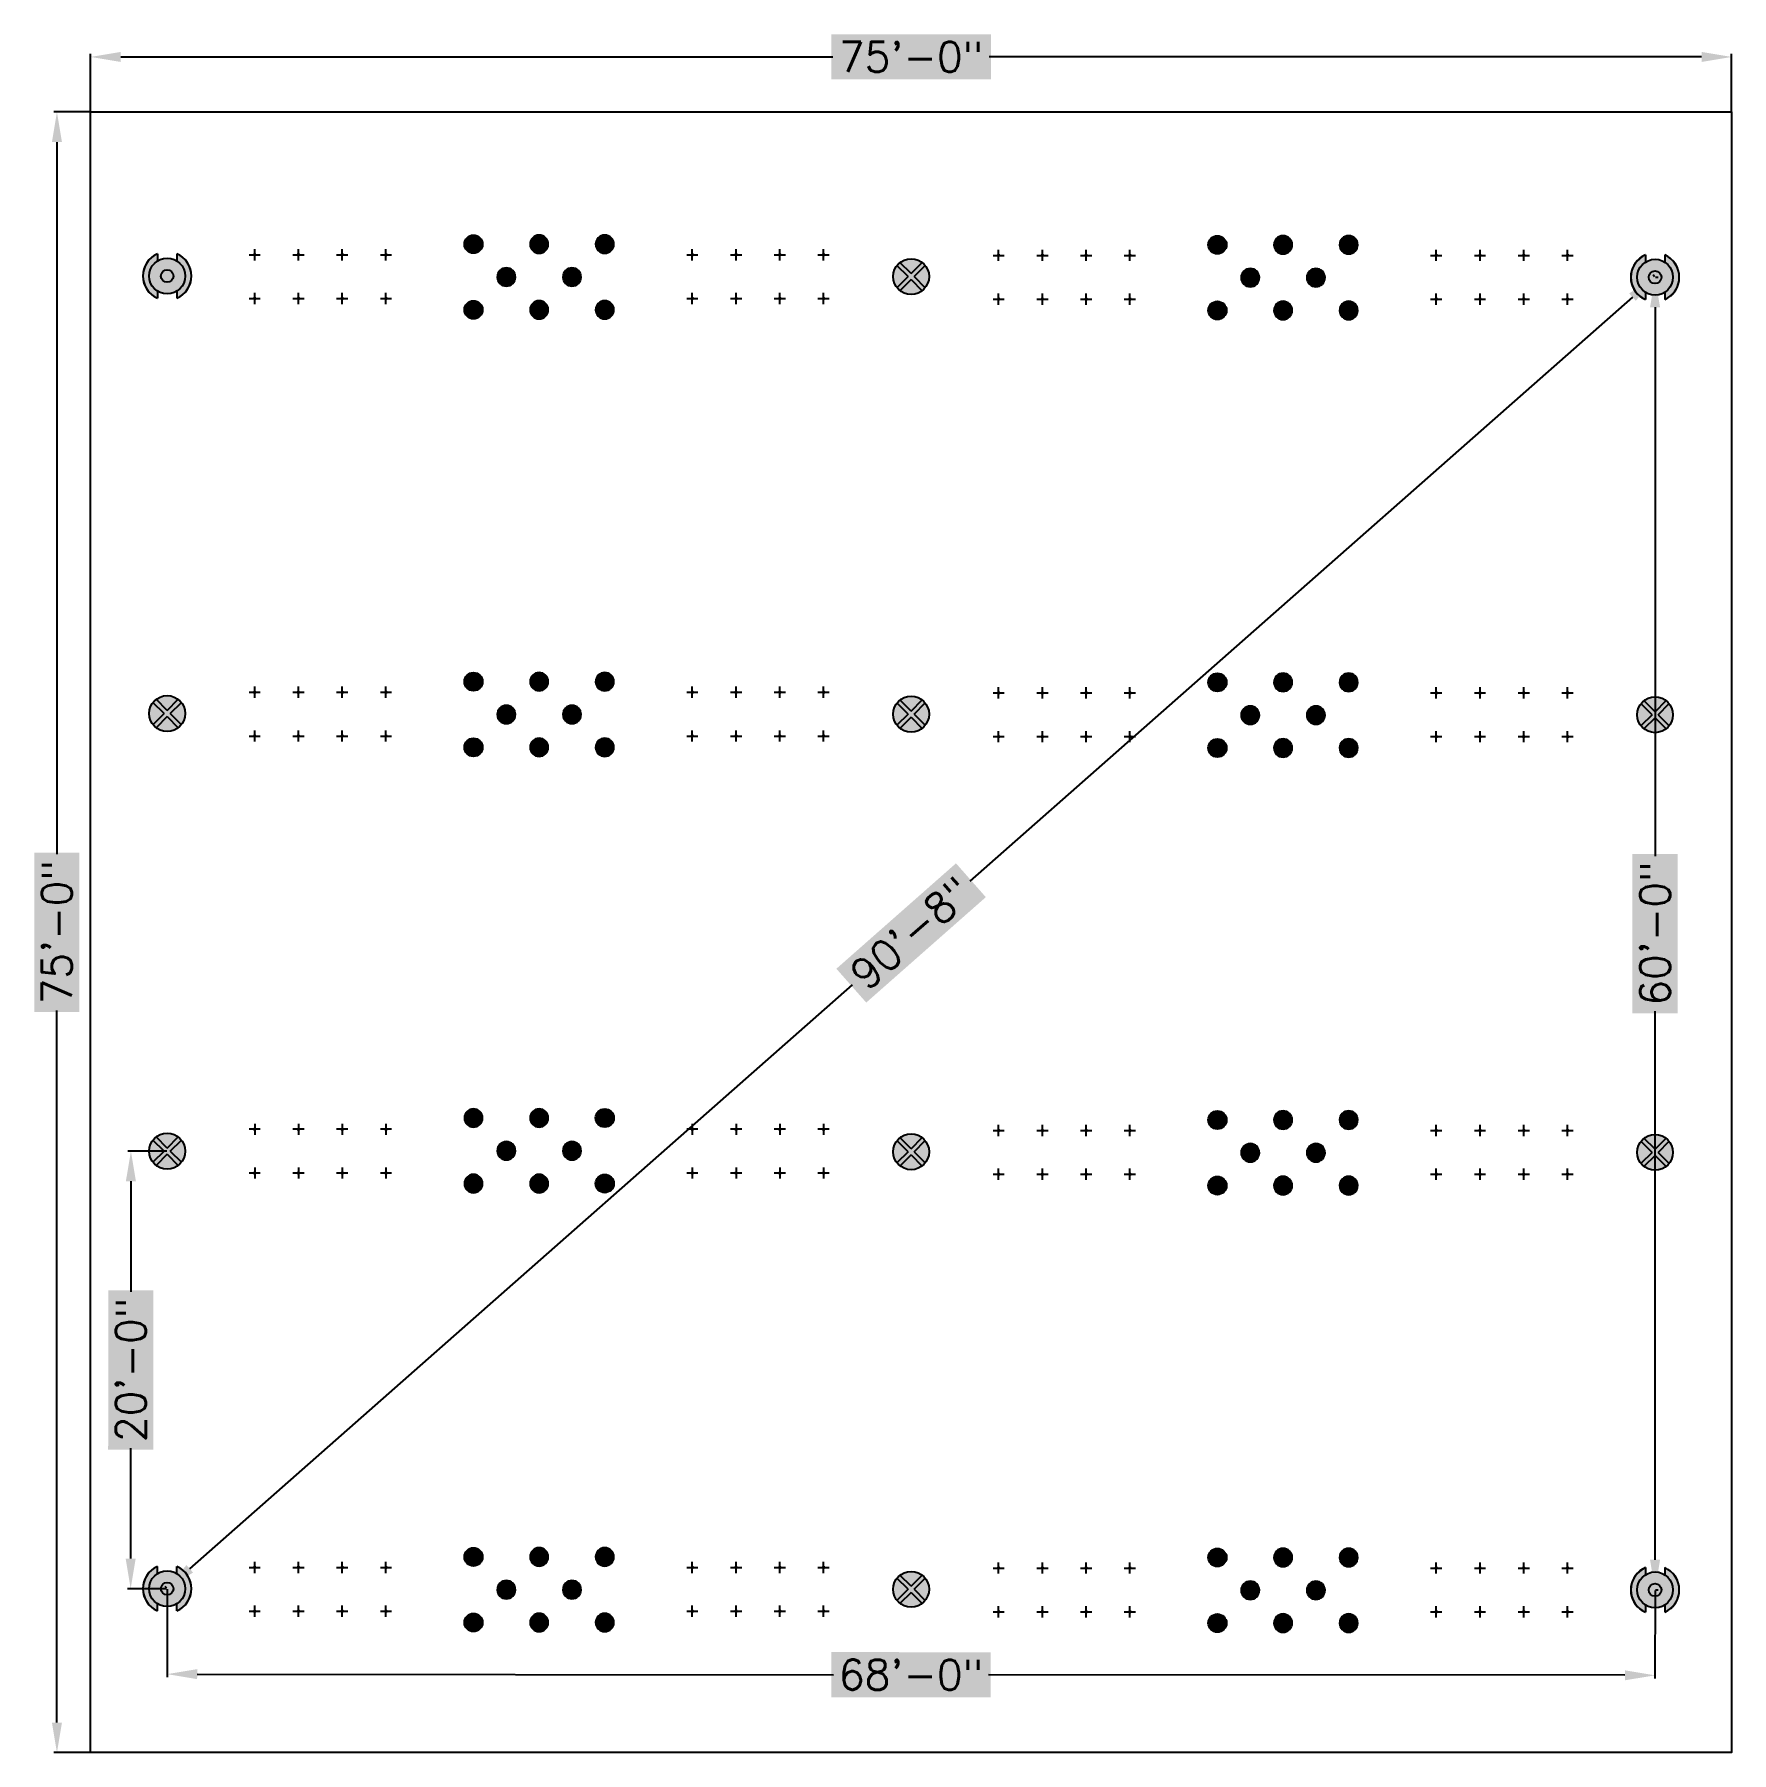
# Model space of a CAD drawing. Header units: feet. Extents: x 497.9 to 575.4, y -74.6 to 4.
import ezdxf

# ---------------------------------------------------------------- set-up
doc = ezdxf.new("R2010")
doc.units = ezdxf.units.FT
doc.header["$MEASUREMENT"] = 0
for name, color, linetype in [('Dim 1', 5, 'Continuous'), ('Product (Colored)', 250, 'Continuous'), ('Product (Red Only)', 1, 'Continuous')]:
    doc.layers.add(name, color=color, linetype=linetype)
doc.styles.add('Roman', font='romans')
doc.dimstyles.new('new style', dxfattribs={"dimscale": 2.75, "dimtxt": 0.5, "dimasz": 0.5, "dimexe": 0.05, "dimexo": 0.01, "dimgap": 0.05, "dimtad": 0, "dimdec": 0, "dimlfac": 12, "dimzin": 9, "dimdsep": 46, "dimlunit": 3, "dimtxsty": 'Roman', "dimcen": 0.09, "dimclrd": 5, "dimclre": 5, "dimclrt": 5, "dimadec": 0, "dimazin": 0, "dimtfac": 1, "dimtdec": 0, "dimtofl": 0, "dimtmove": 0, "dimatfit": 3, "dimfxl": 2.55, "dimtfill": 2, "dimtfillclr": 7, "dimtolj": 1, "dimtzin": 0, "dimlwd": -1, "dimlwe": -1, "dimarcsym": 0})

# ---------------------------------------------------------------- blocks, each defined once
blk = doc.blocks.new('Purple BSTR')
at = {"layer": 'Product (Colored)', "transparency": 33554687}
h = blk.add_hatch(color=200, dxfattribs=at)
h.dxf.hatch_style = 1
edge = h.paths.add_edge_path()
edge.add_arc((0, 0), 0.025, 0, 360)
at = {"layer": 'Product (Colored)', "color": 200}
for p, q in [((-0.025, 0), (-0.077, 0)), ((0.025, 0), (-0.025, 0)), ((0, 0.077), (0, 0.025)), ((0, 0.025), (0, -0.025)), ((0.077, 0), (0.025, 0)), ((0, -0.025), (0, -0.077))]:
    blk.add_line(p, q, dxfattribs=at)
blk = doc.blocks.new('BSTR Single')
at = {"transparency": 33554687}
h = blk.add_hatch(color=256, dxfattribs=at)
h.dxf.hatch_style = 1
edge = h.paths.add_edge_path()
edge.add_arc((0, 0), 0.025, 0, 360)
for p, q in [((-0.025, 0), (-0.077, 0)), ((0, 0.077), (0, 0.025)), ((0.077, 0), (0.025, 0)), ((0, -0.025), (0, -0.077))]:
    blk.add_line(p, q)
blk.add_blockref('Purple BSTR', (0, 0))
blk = doc.blocks.new('1.5m GEPS')
at = {"layer": 'Product (Red Only)'}
h = blk.add_hatch(color=1, dxfattribs=at)
h.dxf.hatch_style = 1
h.paths.add_polyline_path([(-0.125, 0, 1), (0.125, 0, 1)])
at = {"layer": 'Product (Red Only)', "color": 18, "true_color": 0x000000}
blk.add_circle((0, 0), 0.125, dxfattribs=at)
blk = doc.blocks.new('3 m GEPS')
at = {"layer": 'Product (Red Only)', "true_color": 0xa1e7fc}
h = blk.add_hatch(color=141, dxfattribs=at)
h.dxf.hatch_style = 1
edge = h.paths.add_edge_path(flags=16)
edge.add_arc((0, 0), 0.0458, 0, 360)
edge = h.paths.add_edge_path()
edge.add_arc((0, 0), 0.125, 180, 360)
edge.add_arc((0, 0), 0.125, 0, 180)
at = {"layer": 'Product (Red Only)', "true_color": 0x000000}
h = blk.add_hatch(color=18, dxfattribs=at)
h.dxf.hatch_style = 1
edge = h.paths.add_edge_path()
edge.add_arc((0, 0), 0.0458, 0, 360)
at = {"layer": 'Product (Red Only)', "color": 18, "true_color": 0x000000}
for radius in [0.125, 0.0456]:
    blk.add_circle((0, 0), radius, dxfattribs=at)
blk = doc.blocks.new('20 FOOT GEPS')
at = {"layer": 'Product (Red Only)'}
h = blk.add_hatch(color=3, dxfattribs=at)
h.dxf.hatch_style = 1
h.paths.add_polyline_path([(0.506, 0.645, 0.345381), (-0.506, 0.645), (0, 0.139)])
h.paths.add_polyline_path([(0.645, 0.506), (0.139, 0), (0.645, -0.506, 0.167827), (0.82, 0, 0.167827)])
h.paths.add_polyline_path([(0, -0.139), (-0.506, -0.645, 0.345381), (0.506, -0.645)])
h.paths.add_polyline_path([(-0.645, 0.506, 0.167827), (-0.82, 0, 0.167827), (-0.645, -0.506), (-0.139, 0)])
at = {"layer": 'Product (Red Only)', "true_color": 0x000000}
h = blk.add_hatch(color=18, dxfattribs=at)
h.dxf.hatch_style = 1
h.paths.add_polyline_path([(0.645, 0.506, 0.060218), (0.506, 0.645), (0, 0.139), (-0.506, 0.645, 0.060218), (-0.645, 0.506), (-0.139, 0), (-0.645, -0.506, 0.060218), (-0.506, -0.645), (0, -0.139), (0.506, -0.645, 0.060218), (0.645, -0.506), (0.139, 0)])
at = {"layer": 'Product (Red Only)', "color": 18, "true_color": 0x000000}
for p, q in [((-0.139, 0), (-0.65, 0.51)), ((0, 0.139), (-0.51, 0.65)), ((0, 0.139), (0.51, 0.65)), ((0.139, 0), (0.65, 0.51)), ((0.139, 0), (0.65, -0.51)), ((-0.139, 0), (-0.65, -0.51)), ((0, -0.139), (-0.51, -0.65)), ((0, -0.139), (0.51, -0.65))]:
    blk.add_line(p, q, dxfattribs=at)
blk.add_circle((0, 0), 0.82, dxfattribs=at)
blk = doc.blocks.new('12m GEPS')
at = {"layer": 'Product (Red Only)', "true_color": 0x000000}
h = blk.add_hatch(color=18, dxfattribs=at)
h.dxf.hatch_style = 1
h.paths.add_polyline_path([(-0.088, 0, 1), (0.088, 0, 1)])
h.paths.add_polyline_path([(0.135, 0.31), (0.135, 0.257), (0.135, 0.21, -0.255267), (0.25, 0, -0.255267), (0.135, -0.21), (0.135, -0.31, 0.654654)])
h.paths.add_polyline_path([(-0.135, 0.31, 0.654654), (-0.135, -0.31), (-0.135, -0.257), (-0.135, -0.21, -0.255267), (-0.25, 0, -0.255267), (-0.135, 0.21)])
at = {"layer": 'Product (Red Only)', "true_color": 0xf8991e}
h = blk.add_hatch(color=30, dxfattribs=at)
h.dxf.hatch_style = 1
edge = h.paths.add_edge_path()
edge.add_arc((0, 0), 0.0878, 0, 360)
edge = h.paths.add_edge_path()
edge.add_arc((0, 0), 0.25, 0, 180)
edge.add_arc((0, 0), 0.25, 180, 360)
at = {"layer": 'Product (Red Only)', "color": 18, "true_color": 0x000000}
for p, q in [((-0.135, 0.31), (-0.135, 0.21)), ((0.135, 0.31), (0.135, 0.257)), ((0.135, 0.31), (0.135, 0.21)), ((-0.135, -0.21), (-0.135, -0.31)), ((0.135, -0.21), (0.135, -0.31)), ((-0.135, -0.257), (-0.135, -0.31)), ((0.135, -0.257), (0.135, -0.31))]:
    blk.add_line(p, q, dxfattribs=at)
for radius in [0.25, 0.0878]:
    blk.add_circle((0, 0), radius, dxfattribs=at)
for start, end in [(113.5782, 246.4218), (121.3323, 238.6677), (293.5782, 66.4218), (301.3323, 58.6677)]:
    blk.add_arc((0, 0), 0.338, start, end, dxfattribs=at)
blk = doc.blocks.new('40 FOOT GEPS')
at = {"layer": 'Product (Red Only)', "color": 18, "true_color": 0x000000}
blk.add_circle((0, 0), 0.25, dxfattribs=at)
blk.add_blockref('12m GEPS', (0, 0), dxfattribs=at)
blk = doc.blocks.new('*D344')
at = {"layer": 'Defpoints', "color": 0, "linetype": 'Continuous', "lineweight": 25, "transparency": 16777216}
for p in [(571.927, -7.121), (571.927, -7.121), (503.927, -67.07)]:
    blk.add_point(p, dxfattribs=at)
at = {"layer": 'Dim 1', "color": 5, "transparency": 16777216}
for p, q in [((571.909, -7.1), (571.836, -7.017)), ((570.895, -8.03), (540.608, -34.731)), ((504.958, -66.161), (535.245, -39.459)), ((503.909, -67.049), (503.836, -66.967))]:
    blk.add_line(p, q, dxfattribs=at)
at = {"layer": 'Dim 1', "color": 5, "linetype": 'Continuous', "lineweight": 25, "transparency": 16777216}
for points in [[(570.744, -7.858), (571.047, -8.202), (571.927, -7.121)], [(504.807, -65.989), (505.11, -66.333), (503.927, -67.07)]]:
    blk.add_solid(points, dxfattribs=at)
at = {"layer": 'Dim 1', "color": 5, "linetype": 'Continuous', "lineweight": 25, "transparency": 16777216, "insert": (537.927, -37.095), "char_height": 1.375, "attachment_point": 5, "rotation": 41.39974, "style": 'Roman', "bg_fill": 1, "box_fill_scale": 1.25, "bg_fill_color": 7, "bg_fill_true_color": 16777215, "bg_fill_transparency": 0}
blk.add_mtext('\\A1;90\'-8"', dxfattribs=at)
blk = doc.blocks.new('*D345')
at = {"layer": 'Defpoints', "color": 0, "linetype": 'Continuous', "lineweight": 25, "transparency": 16777216}
for p in [(503.927, -67.07), (571.927, -67.125), (571.924, -71.03)]:
    blk.add_point(p, dxfattribs=at)
at = {"layer": 'Dim 1', "color": 5, "transparency": 16777216}
for p, q in [((503.927, -67.098), (503.924, -71.113)), ((571.927, -67.153), (571.924, -71.168)), ((505.299, -70.976), (534.381, -71)), ((570.549, -71.029), (541.466, -71.005))]:
    blk.add_line(p, q, dxfattribs=at)
at = {"layer": 'Dim 1', "color": 5, "linetype": 'Continuous', "lineweight": 25, "transparency": 16777216}
for points in [[(505.299, -70.747), (505.298, -71.205), (503.924, -70.975)], [(570.549, -70.8), (570.548, -71.258), (571.924, -71.03)]]:
    blk.add_solid(points, dxfattribs=at)
at = {"layer": 'Dim 1', "color": 5, "linetype": 'Continuous', "lineweight": 25, "transparency": 16777216, "insert": (537.924, -71.003), "char_height": 1.375, "attachment_point": 5, "rotation": 359.95366, "style": 'Roman', "bg_fill": 1, "box_fill_scale": 1.25, "bg_fill_color": 7, "bg_fill_true_color": 16777215, "bg_fill_transparency": 0}
blk.add_mtext('\\A1;68\'-0"', dxfattribs=at)
blk = doc.blocks.new('*D346')
at = {"layer": 'Defpoints', "color": 0, "linetype": 'Continuous', "lineweight": 25, "transparency": 16777216}
for p in [(502.27, -47.069), (503.939, -47.07), (503.927, -67.07)]:
    blk.add_point(p, dxfattribs=at)
at = {"layer": 'Dim 1', "color": 5, "transparency": 16777216}
for p, q in [((503.911, -47.07), (502.133, -47.069)), ((502.27, -48.444), (502.267, -53.494)), ((502.259, -65.694), (502.262, -60.644)), ((503.899, -67.07), (502.121, -67.069))]:
    blk.add_line(p, q, dxfattribs=at)
at = {"layer": 'Dim 1', "color": 5, "linetype": 'Continuous', "lineweight": 25, "transparency": 16777216}
for points in [[(502.04, -48.444), (502.499, -48.444), (502.27, -47.069)], [(502.03, -65.694), (502.488, -65.694), (502.258, -67.069)]]:
    blk.add_solid(points, dxfattribs=at)
at = {"layer": 'Dim 1', "color": 5, "linetype": 'Continuous', "lineweight": 25, "transparency": 16777216, "insert": (502.264, -57.069), "char_height": 1.375, "attachment_point": 5, "rotation": 89.96515, "style": 'Roman', "bg_fill": 1, "box_fill_scale": 1.25, "bg_fill_color": 7, "bg_fill_true_color": 16777215, "bg_fill_transparency": 0}
blk.add_mtext('\\A1;20\'-0"', dxfattribs=at)
blk = doc.blocks.new('*D347')
at = {"layer": 'Defpoints', "color": 0, "linetype": 'Continuous', "lineweight": 25, "transparency": 16777216}
for p in [(498.889, 0.434), (500.427, 0.434), (500.427, -74.564)]:
    blk.add_point(p, dxfattribs=at)
at = {"layer": 'Dim 1', "color": 5, "transparency": 16777216}
for p, q in [((500.399, 0.434), (498.752, 0.434)), ((498.889, -0.941), (498.889, -33.49)), ((498.889, -73.189), (498.889, -40.64)), ((500.399, -74.564), (498.752, -74.564))]:
    blk.add_line(p, q, dxfattribs=at)
at = {"layer": 'Dim 1', "color": 5, "linetype": 'Continuous', "lineweight": 25, "transparency": 16777216}
for points in [[(498.66, -0.941), (499.118, -0.941), (498.889, 0.434)], [(498.66, -73.189), (499.118, -73.189), (498.889, -74.564)]]:
    blk.add_solid(points, dxfattribs=at)
at = {"layer": 'Dim 1', "color": 5, "linetype": 'Continuous', "lineweight": 25, "transparency": 16777216, "insert": (498.889, -37.065), "char_height": 1.375, "attachment_point": 5, "rotation": 90, "style": 'Roman', "bg_fill": 1, "box_fill_scale": 1.25, "bg_fill_color": 7, "bg_fill_true_color": 16777215, "bg_fill_transparency": 0}
blk.add_mtext('\\A1;75\'-0"', dxfattribs=at)
blk = doc.blocks.new('*D348')
at = {"layer": 'Defpoints', "color": 0, "linetype": 'Continuous', "lineweight": 25, "transparency": 16777216}
for p in [(575.427, 2.949), (500.427, 0.434), (575.427, 0.434)]:
    blk.add_point(p, dxfattribs=at)
at = {"layer": 'Dim 1', "color": 5, "transparency": 16777216}
for p, q in [((500.427, 0.462), (500.427, 3.087)), ((501.802, 2.949), (534.352, 2.949)), ((574.052, 2.949), (541.502, 2.949)), ((575.427, 0.462), (575.427, 3.087))]:
    blk.add_line(p, q, dxfattribs=at)
at = {"layer": 'Dim 1', "color": 5, "linetype": 'Continuous', "lineweight": 25, "transparency": 16777216}
for points in [[(501.802, 3.178), (501.802, 2.72), (500.427, 2.949)], [(574.052, 3.178), (574.052, 2.72), (575.427, 2.949)]]:
    blk.add_solid(points, dxfattribs=at)
at = {"layer": 'Dim 1', "color": 5, "linetype": 'Continuous', "lineweight": 25, "transparency": 16777216, "insert": (537.927, 2.949), "char_height": 1.375, "attachment_point": 5, "style": 'Roman', "bg_fill": 1, "box_fill_scale": 1.25, "bg_fill_color": 7, "bg_fill_true_color": 16777215, "bg_fill_transparency": 0}
blk.add_mtext('\\A1;75\'-0"', dxfattribs=at)
blk = doc.blocks.new('*D352')
at = {"layer": 'Defpoints', "color": 0, "linetype": 'Continuous', "lineweight": 25, "transparency": 16777216}
for p in [(571.927, -7.121), (571.927, -7.121), (571.927, -67.125)]:
    blk.add_point(p, dxfattribs=at)
at = {"layer": 'Dim 1', "color": 5, "transparency": 16777216}
for p, q in [((571.954, -7.121), (572.064, -7.121)), ((571.927, -8.496), (571.927, -33.581)), ((571.927, -65.75), (571.927, -40.665)), ((571.954, -67.125), (572.064, -67.125))]:
    blk.add_line(p, q, dxfattribs=at)
at = {"layer": 'Dim 1', "color": 5, "linetype": 'Continuous', "lineweight": 25, "transparency": 16777216}
for points in [[(571.698, -8.496), (572.156, -8.496), (571.927, -7.121)], [(571.698, -65.75), (572.156, -65.75), (571.927, -67.125)]]:
    blk.add_solid(points, dxfattribs=at)
at = {"layer": 'Dim 1', "color": 5, "linetype": 'Continuous', "lineweight": 25, "transparency": 16777216, "insert": (571.927, -37.123), "char_height": 1.375, "attachment_point": 5, "rotation": 90, "style": 'Roman', "bg_fill": 1, "box_fill_scale": 1.25, "bg_fill_color": 7, "bg_fill_true_color": 16777215, "bg_fill_transparency": 0}
blk.add_mtext('\\A1;60\'-0"', dxfattribs=at)

msp = doc.modelspace()

# ---------------------------------------------------------------- linework, layer by layer
at = {"color": 18, "linetype": 'Continuous', "lineweight": 25, "true_color": 0x000000}
msp.add_lwpolyline([(500.427, 0.434), (575.427, 0.434), (575.427, -74.564), (500.427, -74.564)], close=True, dxfattribs=at)

# ---------------------------------------------------------------- block references
at = {"color": 18, "true_color": 0x000000}
for name, p, xscale, yscale, zscale, rotation in [('1.5m GEPS', (517.927, -5.611), 3.333333333333485, 3.333333333333485, 3.333333333333485, 180), ('1.5m GEPS', (520.927, -5.611), -3.333333333333485, 3.333333333333414, 3.333333333333417, 180), ('1.5m GEPS', (523.927, -5.611), -3.333333333333485, 3.333333333333414, 3.333333333333417, 180), ('1.5m GEPS', (551.927, -5.639), 3.333333333333485, 3.333333333333485, 3.333333333333485, 180), ('1.5m GEPS', (554.927, -5.639), -3.333333333333485, 3.333333333333414, 3.333333333333417, 180), ('1.5m GEPS', (557.927, -5.639), -3.333333333333485, 3.333333333333414, 3.333333333333417, 180), ('3 m GEPS', (519.427, -7.111), -3.333333333333485, 3.333333333333414, 3.333333333333417, 180), ('3 m GEPS', (522.427, -7.111), -3.333333333333485, 3.333333333333414, 3.333333333333417, 180), ('3 m GEPS', (553.427, -7.139), -3.333333333333485, 3.333333333333414, 3.333333333333417, 180), ('3 m GEPS', (556.427, -7.139), -3.333333333333485, 3.333333333333414, 3.333333333333417, 180), ('1.5m GEPS', (517.927, -8.611), 3.333333333333485, 3.333333333333485, 3.333333333333485, 180), ('1.5m GEPS', (520.927, -8.611), -3.333333333333485, 3.333333333333414, 3.333333333333417, 180), ('1.5m GEPS', (523.927, -8.611), -3.333333333333485, 3.333333333333414, 3.333333333333417, 180), ('1.5m GEPS', (551.927, -8.639), 3.333333333333485, 3.333333333333485, 3.333333333333485, 180), ('1.5m GEPS', (554.927, -8.639), -3.333333333333485, 3.333333333333414, 3.333333333333417, 180), ('1.5m GEPS', (557.927, -8.639), -3.333333333333485, 3.333333333333414, 3.333333333333417, 180), ('1.5m GEPS', (517.927, -25.611), 3.333333333333485, 3.333333333333485, 3.333333333333485, 180), ('1.5m GEPS', (520.927, -25.611), -3.333333333333485, 3.333333333333414, 3.333333333333417, 180), ('1.5m GEPS', (523.927, -25.611), -3.333333333333485, 3.333333333333414, 3.333333333333417, 180), ('1.5m GEPS', (551.927, -25.639), 3.333333333333485, 3.333333333333485, 3.333333333333485, 180), ('1.5m GEPS', (554.927, -25.639), -3.333333333333485, 3.333333333333414, 3.333333333333417, 180), ('1.5m GEPS', (557.927, -25.639), -3.333333333333485, 3.333333333333414, 3.333333333333417, 180), ('3 m GEPS', (519.427, -27.111), -3.333333333333485, 3.333333333333414, 3.333333333333417, 180), ('3 m GEPS', (522.427, -27.111), -3.333333333333485, 3.333333333333414, 3.333333333333417, 180), ('3 m GEPS', (553.427, -27.139), -3.333333333333485, 3.333333333333414, 3.333333333333417, 180), ('3 m GEPS', (556.427, -27.139), -3.333333333333485, 3.333333333333414, 3.333333333333417, 180), ('1.5m GEPS', (517.927, -28.611), 3.333333333333485, 3.333333333333485, 3.333333333333485, 180), ('1.5m GEPS', (520.927, -28.611), -3.333333333333485, 3.333333333333414, 3.333333333333417, 180), ('1.5m GEPS', (523.927, -28.611), -3.333333333333485, 3.333333333333414, 3.333333333333417, 180), ('1.5m GEPS', (551.927, -28.639), 3.333333333333485, 3.333333333333485, 3.333333333333485, 180), ('1.5m GEPS', (554.927, -28.639), -3.333333333333485, 3.333333333333414, 3.333333333333417, 180), ('1.5m GEPS', (557.927, -28.639), -3.333333333333485, 3.333333333333414, 3.333333333333417, 180), ('1.5m GEPS', (517.927, -45.552), -3.333333333333485, 3.333333333333414, 3.333333333333417, 359.9999999999965), ('1.5m GEPS', (520.927, -45.552), -3.333333333333485, 3.333333333333414, 3.333333333333417, 359.9999999999965), ('1.5m GEPS', (551.927, -45.643), 3.333333333333485, 3.333333333333485, 3.333333333333485, 180), ('1.5m GEPS', (554.927, -45.643), -3.333333333333485, 3.333333333333414, 3.333333333333417, 180), ('1.5m GEPS', (557.927, -45.643), -3.333333333333485, 3.333333333333414, 3.333333333333417, 180), ('3 m GEPS', (519.427, -47.052), -3.333333333333485, 3.333333333333414, 3.333333333333417, 359.9999999999965), ('3 m GEPS', (522.427, -47.052), -3.333333333333485, 3.333333333333414, 3.333333333333417, 359.9999999999965), ('3 m GEPS', (553.427, -47.143), -3.333333333333485, 3.333333333333414, 3.333333333333417, 180), ('3 m GEPS', (556.427, -47.143), -3.333333333333485, 3.333333333333414, 3.333333333333417, 180), ('1.5m GEPS', (517.927, -48.552), -3.333333333333485, 3.333333333333414, 3.333333333333417, 359.9999999999965), ('1.5m GEPS', (520.927, -48.552), -3.333333333333485, 3.333333333333414, 3.333333333333417, 359.9999999999965), ('1.5m GEPS', (551.927, -48.643), 3.333333333333485, 3.333333333333485, 3.333333333333485, 180), ('1.5m GEPS', (554.927, -48.643), -3.333333333333485, 3.333333333333414, 3.333333333333417, 180), ('1.5m GEPS', (557.927, -48.643), -3.333333333333485, 3.333333333333414, 3.333333333333417, 180), ('1.5m GEPS', (517.927, -65.616), 3.333333333333485, 3.333333333333485, 3.333333333333485, 180), ('1.5m GEPS', (520.927, -65.616), -3.333333333333485, 3.333333333333414, 3.333333333333417, 180), ('1.5m GEPS', (523.927, -65.616), -3.333333333333485, 3.333333333333414, 3.333333333333417, 180), ('1.5m GEPS', (551.927, -65.643), 3.333333333333485, 3.333333333333485, 3.333333333333485, 180), ('1.5m GEPS', (554.927, -65.643), -3.333333333333485, 3.333333333333414, 3.333333333333417, 180), ('1.5m GEPS', (557.927, -65.643), -3.333333333333485, 3.333333333333414, 3.333333333333417, 180), ('3 m GEPS', (519.427, -67.116), -3.333333333333485, 3.333333333333414, 3.333333333333417, 180), ('3 m GEPS', (522.427, -67.116), -3.333333333333485, 3.333333333333414, 3.333333333333417, 180), ('3 m GEPS', (553.427, -67.143), -3.333333333333485, 3.333333333333414, 3.333333333333417, 180), ('3 m GEPS', (556.427, -67.143), -3.333333333333485, 3.333333333333414, 3.333333333333417, 180), ('1.5m GEPS', (517.927, -68.616), 3.333333333333485, 3.333333333333485, 3.333333333333485, 180), ('1.5m GEPS', (520.927, -68.616), -3.333333333333485, 3.333333333333414, 3.333333333333417, 180), ('1.5m GEPS', (523.927, -68.616), -3.333333333333485, 3.333333333333414, 3.333333333333417, 180), ('1.5m GEPS', (551.927, -68.643), 3.333333333333485, 3.333333333333485, 3.333333333333485, 180), ('1.5m GEPS', (554.927, -68.643), -3.333333333333485, 3.333333333333414, 3.333333333333417, 180), ('1.5m GEPS', (557.927, -68.643), -3.333333333333485, 3.333333333333414, 3.333333333333417, 180)]:
    msp.add_blockref(name, p, dxfattribs=dict(at, xscale=xscale, yscale=yscale, zscale=zscale, rotation=rotation))
at = {"color": 18, "true_color": 0x000000, "xscale": 3.333333333333485, "yscale": 3.333333333333485, "zscale": 3.333333333333485}
for p in [(523.927, -45.552), (523.927, -48.552)]:
    msp.add_blockref('1.5m GEPS', p, dxfattribs=at)
at = {"layer": 'Product (Red Only)', "color": 18, "true_color": 0x000000, "xscale": 3.280799999999999, "yscale": 3.280799999999999, "zscale": 3.280799999999999}
for p in [(503.927, -7.066), (571.927, -7.121), (571.927, -67.125)]:
    msp.add_blockref('40 FOOT GEPS', p, dxfattribs=at)
at = {"layer": 'Product (Red Only)', "xscale": 3.333333999999923, "yscale": 3.333333999999923, "zscale": 3.333333999999923, "rotation": 180}
for p in [(507.927, -6.093), (509.927, -6.093), (511.927, -6.093), (513.927, -6.093), (527.927, -6.093), (529.927, -6.093), (531.927, -6.093), (533.927, -6.093), (541.927, -6.121), (543.927, -6.121), (545.927, -6.121), (547.927, -6.121), (561.927, -6.121), (563.927, -6.121), (565.927, -6.121), (567.927, -6.121), (507.927, -8.093), (509.927, -8.093), (511.927, -8.093), (513.927, -8.093), (527.927, -8.093), (529.927, -8.093), (531.927, -8.093), (533.927, -8.093), (541.927, -8.121), (543.927, -8.121), (545.927, -8.121), (547.927, -8.121), (561.927, -8.121), (563.927, -8.121), (565.927, -8.121), (567.927, -8.121), (507.927, -26.093), (509.927, -26.093), (511.927, -26.093), (513.927, -26.093), (527.927, -26.093), (529.927, -26.093), (531.927, -26.093), (533.927, -26.093), (541.927, -26.121), (543.927, -26.121), (545.927, -26.121), (547.927, -26.121), (561.927, -26.121), (563.927, -26.121), (565.927, -26.121), (567.927, -26.121), (507.927, -28.093), (509.927, -28.093), (511.927, -28.093), (513.927, -28.093), (527.927, -28.093), (529.927, -28.093), (531.927, -28.093), (533.927, -28.093), (541.927, -28.121), (543.927, -28.121), (545.927, -28.121), (547.927, -28.121), (561.927, -28.121), (563.927, -28.121), (565.927, -28.121), (567.927, -28.121), (541.927, -46.125), (543.927, -46.125), (545.927, -46.125), (547.927, -46.125), (561.927, -46.125), (563.927, -46.125), (565.927, -46.125), (567.927, -46.125), (541.927, -48.125), (543.927, -48.125), (545.927, -48.125), (547.927, -48.125), (561.927, -48.125), (563.927, -48.125), (565.927, -48.125), (567.927, -48.125), (507.927, -66.098), (509.927, -66.098), (511.927, -66.098), (513.927, -66.098), (527.927, -66.098), (529.927, -66.098), (531.927, -66.098), (533.927, -66.098), (541.927, -66.125), (543.927, -66.125), (545.927, -66.125), (547.927, -66.125), (561.927, -66.125), (563.927, -66.125), (565.927, -66.125), (567.927, -66.125), (507.927, -68.098), (509.927, -68.098), (511.927, -68.098), (513.927, -68.098), (527.927, -68.098), (529.927, -68.098), (531.927, -68.098), (533.927, -68.098), (541.927, -68.125), (543.927, -68.125), (545.927, -68.125), (547.927, -68.125), (561.927, -68.125), (563.927, -68.125), (565.927, -68.125), (567.927, -68.125)]:
    msp.add_blockref('BSTR Single', p, dxfattribs=at)
at = {"layer": 'Product (Red Only)', "color": 18, "true_color": 0x000000}
for p in [(537.927, -7.093), (503.927, -27.066), (537.927, -27.093), (571.927, -27.121), (503.927, -47.07), (571.927, -47.125), (537.927, -67.098)]:
    msp.add_blockref('20 FOOT GEPS', p, dxfattribs=at)
at = {"layer": 'Product (Red Only)', "xscale": 3.333333999999923, "yscale": 3.333333999999923, "zscale": 3.333333999999923}
for p in [(507.927, -46.07), (509.927, -46.07), (511.927, -46.07), (513.927, -46.07), (527.927, -46.07), (529.927, -46.07), (531.927, -46.07), (533.927, -46.07), (507.927, -48.07), (509.927, -48.07), (511.927, -48.07), (513.927, -48.07), (527.927, -48.07), (529.927, -48.07), (531.927, -48.07), (533.927, -48.07)]:
    msp.add_blockref('BSTR Single', p, dxfattribs=at)
at = {"layer": 'Product (Red Only)', "color": 18, "true_color": 0x000000, "rotation": 179.9999999999976}
msp.add_blockref('20 FOOT GEPS', (537.927, -47.098), dxfattribs=at)
at = {"layer": 'Product (Red Only)', "color": 18, "true_color": 0x000000, "xscale": 3.280799999999999, "yscale": 3.280799999999999, "zscale": 3.280799999999999, "rotation": 179.9999999999975}
msp.add_blockref('40 FOOT GEPS', (503.927, -67.07), dxfattribs=at)

# ---------------------------------------------------------------- dimensions: what is measured, and where the dimension line sits
at = {"layer": 'Dim 1', "color": 1, "linetype": 'Continuous', "lineweight": 25}
dim = msp.add_linear_dim(base=(575.427, 2.949), p1=(500.427, 0.434), p2=(575.427, 0.434), dimstyle='new style', dxfattribs=at)
dim.commit()
dim.dimension.update_dxf_attribs({"geometry": '*D348', "text_midpoint": (537.927, 2.949)})
dim = msp.add_linear_dim(base=(498.889, 0.434), p1=(500.427, -74.564), p2=(500.427, 0.434), angle=90, dimstyle='new style', dxfattribs=at)
dim.commit()
dim.dimension.update_dxf_attribs({"geometry": '*D347', "text_midpoint": (498.889, -37.065), "dimtype": 160})
for p2, distance, picture, middle in [((571.927, -7.121), 0, '*D344', (537.927, -37.095)), ((503.939, -47.07), 1.669, '*D346', (502.264, -57.069)), ((571.927, -67.125), -3.905, '*D345', (537.924, -71.003))]:
    dim = msp.add_aligned_dim(p1=(503.927, -67.07), p2=p2, distance=distance, dimstyle='new style', dxfattribs=at)
    dim.commit()
    dim.dimension.update_dxf_attribs({"geometry": picture, "text_midpoint": middle})
dim = msp.add_linear_dim(base=(571.927, -7.121), p1=(571.927, -67.125), p2=(571.927, -7.121), angle=90, dimstyle='new style', dxfattribs=at)
dim.commit()
dim.dimension.update_dxf_attribs({"geometry": '*D352', "text_midpoint": (571.927, -37.123)})

doc.saveas('drawing.dxf')
